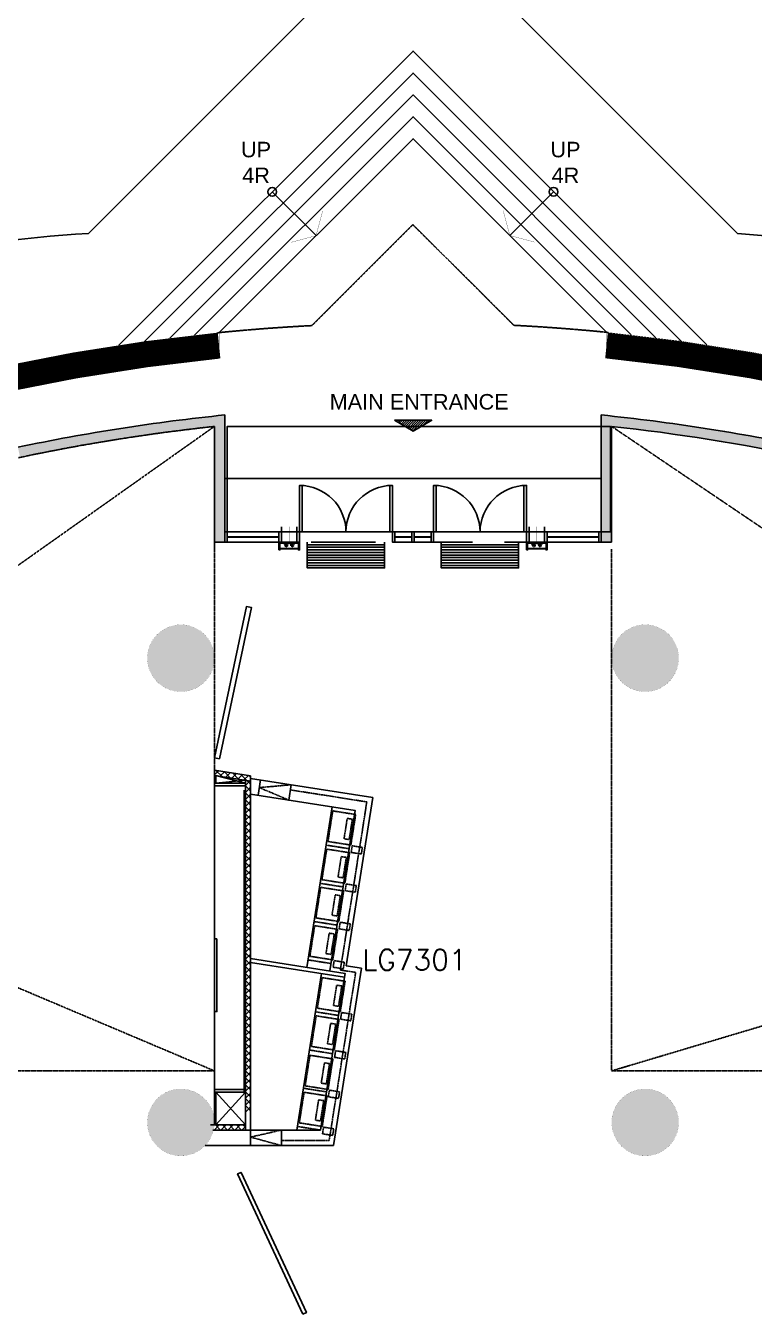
# Model space of a CAD drawing. Header units: millimetres. Extents: x -203861 to 22103, y -44552 to 100121.
# Drawn here: x -69006 to -54886, y 30082 to 55061 of the extents above; entities that cross this region are included whole.
import ezdxf

# ---------------------------------------------------------------- set-up
doc = ezdxf.new("R2010")
doc.units = ezdxf.units.MM
for name, pattern in [('s2097a$0$CENTER', [2, 1.25, -0.25, 0.25, -0.25]), ('s2097a$0$DASH', [0.35, 0.25, -0.1]), ('s2097a$0$HIDDEN', [0.375, 0.25, -0.125]), ('s2097a$0$HIDDEN2', [4.7625, 3.175, -1.5875])]:
    doc.linetypes.add(name, pattern=pattern)
for name, color, linetype in [('s2097a$0$Canteen', 6, 'Continuous'), ('s2097a$0$Hatch', 8, 'Continuous'), ('s2097a$0$LG7$0$20', 1, 'Continuous'), ('s2097a$0$LG7$0$23', 7, 'Continuous'), ('s2097a$0$LG7$0$25', 7, 'Continuous'), ('s2097a$0$LG7$0$30', 7, 'Continuous'), ('s2097a$0$LP - Built-in Furn (High)', 2, 'Continuous'), ('s2097a$0$LP - Built-in Furn (Low) DN', 2, 'Continuous'), ('s2097a$0$LP - Built-in Furn (Low) UP', 3, 'Continuous'), ('s2097a$0$ROOM-NO', 4, 'Continuous'), ('s2097a$0$s2118a$0$20', 7, 'Continuous'), ('s2097a$0$sand beach', 1, 'Continuous'), ('s2097a$0$solid', 8, 'Continuous'), ('s2097a$0$stair', 1, 'Continuous'), ('s2097a$0$Structure', 2, 'Continuous'), ('s2097a$0$Text-1', 1, 'Continuous')]:
    doc.layers.add(name, color=color, linetype=linetype)
doc.styles.add('s2097a$0$BH', font='arial.ttf')
doc.styles.add('s2097a$0$STANDARD', font='SIMPLEX')

# ---------------------------------------------------------------- blocks, each defined once
blk = doc.blocks.new('s2097a$0$LG7$0$ARROW')
at = {"layer": 's2097a$0$LG7$0$25', "color": 14, "linetype": 'Continuous', "const_width": 0.005}
blk.add_lwpolyline([(-0.433, 0.25), (0, 0), (0.433, 0.25)], dxfattribs=at)
blk = doc.blocks.new('s2097a')
h = blk.add_hatch(color=256)
h.paths.add_polyline_path([(-76749.5, 44135.6), (-76833.8, 44317, -0.0079572), (-75775.1, 44788.3), (-75696.7, 44604.3), (-75696.7, 44604.3, 0.0079567)])
h.paths.add_polyline_path([(-71905.8, 45976), (-71963.3, 46167.7, 0.007957), (-73067.6, 45817), (-73004, 45627.3, -0.0079566)])
h.paths.add_polyline_path([(-65149.8, 47514.9, 0.0265595), (-69158.4, 46889.1), (-69116.3, 46693.5, -0.0249667), (-65349.8, 47293.1), (-65349.8, 45049.4), (-65149.8, 45049.4)])
blk.add_hatch(color=256).paths.add_polyline_path([(-57849.8, 47514.9), (-57849.8, 45049.4), (-57649.8, 45049.4), (-57649.8, 47293.1, -0.0249324), (-53883.3, 46693.6), (-53841.2, 46889.1, 0.0265597)])
h = blk.add_hatch()
h.set_pattern_fill('ANSI37', color=8, scale=30, style=0)
h.set_pattern_definition([(45, (-1932086.31, -687679.31), (-67.351921, 67.351921), []), (135, (-1932086.31, -687679.31), (-67.351921, -67.351921), [])])
h.paths.add_polyline_path([(-64649.9, 40520.1), (-65349.9, 40630.3), (-65349.9, 40529.1), (-64649.9, 40418.9)])
h.paths.add_polyline_path([(-64649.9, 36903.1), (-64749.9, 36903.1), (-64749.9, 35649), (-64649.9, 35649), (-64649.9, 35721.9)])
h.paths.add_polyline_path([(-64649.9, 35649), (-64749.9, 35649), (-64749.9, 34000.1), (-64649.9, 34000.1)])
h.paths.add_polyline_path([(-64649.9, 40418.9), (-64749.9, 40434.6), (-64749.9, 36903.1), (-64649.9, 36903.1)])
h = blk.add_hatch()
h.set_pattern_fill('ANSI37', color=8, scale=30, style=0)
h.set_pattern_definition([(45, (-1932086.31, -566187.29), (-67.351921, 67.351921), []), (135, (-1932086.31, -566187.29), (-67.351921, -67.351921), [])])
edge = h.paths.add_edge_path()
edge.add_arc((-65999.9, 33651.9), 650, 360, 368.84988)
edge.add_line((-65357.6, 33751.9), (-64749.9, 33751.9))
edge.add_line((-64749.9, 33751.9), (-64749.9, 33651.9))
edge.add_line((-64749.9, 33651.9), (-65349.9, 33651.9))
at = {"layer": 's2097a$0$Hatch'}
h = blk.add_hatch(color=256, dxfattribs=at)
edge = h.paths.add_edge_path()
edge.add_arc((-65999.9, 42800.1), 650, 0, 180)
edge.add_arc((-65999.9, 42800.1), 650, 180, 360)
h = blk.add_hatch(color=256, dxfattribs=at)
edge = h.paths.add_edge_path()
edge.add_arc((-56999.9, 42800.1), 650, 0, 180)
edge.add_arc((-56999.9, 42800.1), 650, 180, 360)
h = blk.add_hatch(color=256, dxfattribs=at)
edge = h.paths.add_edge_path()
edge.add_arc((-65999.9, 33800.1), 650, 0, 180)
edge.add_arc((-65999.9, 33800.1), 650, 180, 360)
h = blk.add_hatch(color=256, dxfattribs=at)
edge = h.paths.add_edge_path()
edge.add_arc((-56999.9, 33800.1), 650, 0, 180)
edge.add_arc((-56999.9, 33800.1), 650, 180, 360)
at = {"layer": 's2097a$0$LG7$0$20', "linetype": 'Continuous'}
h = blk.add_hatch(dxfattribs=at)
h.set_pattern_fill('ANSI31', color=1, scale=10, style=0)
h.set_pattern_definition([(45, (-1932086.314, -565510.306), (-22.4506403, 22.4506403), [])])
h.paths.add_polyline_path([(-61138.2, 47414), (-61861.6, 47414), (-61499.9, 47203.7)])
at = {"color": 3}
for p, q in [((-65349.9, 40529.1), (-65349.9, 40328)), ((-65324.9, 40525.1), (-65324.9, 40378)), ((-64749.9, 40378), (-65349.9, 40378)), ((-64749.9, 40328), (-65349.9, 40328)), ((-64774.9, 40243), (-64774.9, 37687.4)), ((-64749.9, 34438), (-65349.9, 34438)), ((-65349.9, 34438), (-65349.9, 33751.9)), ((-64749.9, 34388), (-65349.9, 34388)), ((-65319.9, 34388), (-65319.9, 33751.9))]:
    blk.add_line(p, q, dxfattribs=at)
at = {"color": 4}
for p, q in [((-64649.9, 40520.1), (-64649.9, 37687.4)), ((-64749.9, 40434.6), (-64749.9, 37687.4)), ((-64749.9, 37687.4), (-64749.9, 33651.9)), ((-64649.9, 37687.4), (-64649.9, 33651.9))]:
    blk.add_line(p, q, dxfattribs=at)
at = {"color": 1, "linetype": 's2097a$0$DASH', "ltscale": 50}
for p, q in [((-65349.9, 37358), (-65349.9, 40328)), ((-65349.9, 35948), (-65349.9, 34438))]:
    blk.add_line(p, q, dxfattribs=at)
blk.add_lwpolyline([(-65149.9, 46282.9), (-57849.9, 46282.9)])
at = {"color": 4}
for points in [[(-65349.9, 40630.3), (-64649.9, 40520.1)], [(-65349.9, 40630.3), (-65349.9, 40529.1)], [(-65349.9, 40529.1), (-64649.9, 40418.9)], [(-64749.9, 33751.9), (-65423.3, 33751.9)], [(-64649.9, 33651.9), (-65381.4, 33651.9)]]:
    blk.add_lwpolyline(points, dxfattribs=at)
at = {"color": 8}
for points in [[(-64749.9, 40378), (-65324.9, 40525.1)], [(-65324.9, 40378), (-64749.9, 40434.6)], [(-65319.9, 34388), (-64749.9, 33751.9)], [(-64749.9, 34388), (-65319.9, 33751.9)]]:
    blk.add_lwpolyline(points, dxfattribs=at)
at = {"color": 3}
for points in [[(-64774.9, 34353), (-64774.9, 37687.4)], [(-65299.9, 37358), (-65349.9, 37358), (-65349.9, 35948), (-65299.9, 35948), (-65299.9, 37358)]]:
    blk.add_lwpolyline(points, dxfattribs=at)
at = {"layer": 's2097a$0$Canteen', "color": 1}
blk.add_lwpolyline([(-65099.9, 45250.1), (-57673.9, 45250.1), (-57673.9, 47293.8), (-65099.9, 47293.8)], close=True, dxfattribs=at)
at = {"layer": 's2097a$0$LG7$0$20', "color": 1, "linetype": 's2097a$0$HIDDEN', "ltscale": 10}
for p, q in [((-82999.9, 34800.1), (-65349.9, 47293.8)), ((-57649.9, 47293.8), (-40499.9, 35710.2)), ((-65349.9, 34800.1), (-65350.1, 45050.1)), ((-82999.9, 42268.9), (-65349.9, 34800.1)), ((-57649.7, 34800.1), (-39649.9, 40168.2))]:
    blk.add_line(p, q, dxfattribs=at)
at = {"layer": 's2097a$0$LG7$0$20', "color": 7}
blk.add_line((-65349.9, 45050.1), (-65349.9, 47293.8), dxfattribs=at)
at = {"layer": 's2097a$0$LG7$0$20', "color": 1, "linetype": 'Continuous'}
for p, q in [((-65099.9, 45250.1), (-64049.9, 45250.1)), ((-64049.9, 45350.1), (-64049.9, 45050.1)), ((-63749.9, 45050.1), (-63749.9, 45350.1)), ((-61849.9, 45250.1), (-61149.9, 45250.1)), ((-59249.9, 45050.1), (-59249.9, 45350.1)), ((-58949.9, 45350.1), (-58949.9, 45050.1)), ((-58949.9, 45250.1), (-57900.3, 45250.1)), ((-65099.9, 45155.1), (-64099.9, 45155.1)), ((-65099.9, 45145.1), (-64099.9, 45145.1)), ((-61849.9, 45155.1), (-61524.9, 45155.1)), ((-61849.9, 45145.1), (-61524.9, 45145.1)), ((-61849.9, 45050.1), (-61149.9, 45050.1)), ((-61149.9, 45155.1), (-61474.9, 45155.1)), ((-61149.9, 45145.1), (-61474.9, 45145.1)), ((-58949.9, 45050.1), (-57900.3, 45050.1)), ((-58899.9, 45155.1), (-57900.3, 45155.1)), ((-58899.9, 45145.1), (-57900.3, 45145.1))]:
    blk.add_line(p, q, dxfattribs=at)
at = {"layer": 's2097a$0$LG7$0$20', "color": 8, "linetype": 's2097a$0$DASH', "lineweight": 15, "ltscale": 0.1}
for p, q in [((-63959.9, 44983.4), (-63998.6, 44983.4)), ((-63959.9, 44983.4), (-63959.9, 45022.2)), ((-63959.9, 44983.4), (-63959.9, 44944.7)), ((-63959.9, 44983.4), (-63921.2, 44983.4)), ((-63839.9, 44983.4), (-63878.6, 44983.4)), ((-63839.9, 44983.4), (-63839.9, 45022.2)), ((-63839.9, 44983.4), (-63839.9, 44944.7)), ((-63839.9, 44983.4), (-63801.2, 44983.4)), ((-59159.9, 44983.4), (-59198.6, 44983.4)), ((-59159.9, 44983.4), (-59159.9, 45022.2)), ((-59159.9, 44983.4), (-59159.9, 44944.7)), ((-59159.9, 44983.4), (-59121.2, 44983.4)), ((-59039.9, 44983.4), (-59078.6, 44983.4)), ((-59039.9, 44983.4), (-59039.9, 45022.2)), ((-59039.9, 44983.4), (-59039.9, 44944.7)), ((-59039.9, 44983.4), (-59001.2, 44983.4))]:
    blk.add_line(p, q, dxfattribs=at)
at = {"layer": 's2097a$0$LG7$0$20', "color": 9}
for p, q in [((-63719.9, 44929.1), (-64079.9, 44929.1)), ((-63719.9, 44920.1), (-64079.9, 44920.1)), ((-58919.9, 44929.1), (-59279.9, 44929.1)), ((-58919.9, 44920.1), (-59279.9, 44920.1))]:
    blk.add_line(p, q, dxfattribs=at)
at = {"layer": 's2097a$0$LG7$0$20', "color": 14, "linetype": 'Continuous', "const_width": 5}
for points in [[(-65259.2, 49112.7, 0.028224), (-69494, 48448.7, 0.028224)], [(-53504.7, 48453.9, 0.028286), (-57749.5, 49118.9, 0.028286)], [(-65259.2, 48610.2, 0.027891), (-69388.6, 47960, 0.027891)], [(-53609.9, 47965.1, 0.027955), (-57749.5, 48616.4, 0.027955)]]:
    blk.add_lwpolyline(points, format="xyb", dxfattribs=at)
for points in [[(-65259.2, 49112.7), (-65259.2, 48610.2)], [(-57749.5, 48616.4), (-57749.5, 49118.9)]]:
    blk.add_lwpolyline(points, dxfattribs=at)
at = {"layer": 's2097a$0$LG7$0$20', "color": 7}
for points in [[(-65149.9, 47515.6, 0.0265595), (-69158.5, 46889.8, 0.027885)], [(-57849.9, 47515.6, -0.0265597), (-53841.3, 46889.8, -0.027885)], [(-57649.9, 47293.8, -0.0249324), (-53883.4, 46694.3, -0.026356)]]:
    blk.add_lwpolyline(points, format="xyb", dxfattribs=at)
for points in [[(-65149.9, 45050.1), (-65149.9, 47515.6)], [(-57849.9, 45050.1), (-57849.9, 47515.6)], [(-57649.9, 45050.1), (-57649.9, 47293.8)], [(-65149.9, 45050.1), (-65349.9, 45050.1)], [(-57849.9, 45050.1), (-57649.9, 45050.1)]]:
    blk.add_lwpolyline(points, dxfattribs=at)
at = {"layer": 's2097a$0$LG7$0$20', "color": 1, "linetype": 'Continuous'}
for points in [[(-61861.6, 47414), (-61138.2, 47414), (-61499.9, 47203.7), (-61861.6, 47414)], [(-64099.9, 44900.1), (-64079.9, 44900.1), (-64079.9, 45030.1), (-63719.9, 45030.1), (-63719.9, 44900.1), (-63699.9, 44900.1), (-63699.9, 45050.1), (-64099.9, 45050.1), (-64099.9, 44900.1)], [(-59299.9, 44900.1), (-59279.9, 44900.1), (-59279.9, 45030.1), (-58919.9, 45030.1), (-58919.9, 44900.1), (-58899.9, 44900.1), (-58899.9, 45050.1), (-59299.9, 45050.1), (-59299.9, 44900.1)]]:
    blk.add_lwpolyline(points, dxfattribs=at)
for points in [[(-65149.9, 45050.1), (-65099.9, 45050.1), (-65099.9, 45250.1), (-65149.9, 45250.1)], [(-64049.9, 45050.1), (-64099.9, 45050.1), (-64099.9, 45250.1), (-64049.9, 45250.1)], [(-61524.9, 45050.1), (-61474.9, 45050.1), (-61474.9, 45250.1), (-61524.9, 45250.1)], [(-58949.9, 45050.1), (-58899.9, 45050.1), (-58899.9, 45250.1), (-58949.9, 45250.1)], [(-57900.3, 45250.1), (-57850.3, 45250.1), (-57850.3, 45050.1), (-57900.3, 45050.1)]]:
    blk.add_lwpolyline(points, close=True, dxfattribs=at)
at = {"layer": 's2097a$0$LG7$0$20', "color": 1, "linetype": 'Continuous', "const_width": 5}
for points in [[(-64049.9, 45350.1), (-63749.9, 45350.1)], [(-63899.9, 45350.1), (-63899.9, 45050.1)], [(-59249.9, 45350.1), (-58949.9, 45350.1)], [(-59099.9, 45350.1), (-59099.9, 45050.1)], [(-64049.9, 45050.1), (-63749.9, 45050.1)], [(-59249.9, 45050.1), (-58949.9, 45050.1)]]:
    blk.add_lwpolyline(points, dxfattribs=at)
at = {"layer": 's2097a$0$LG7$0$20', "color": 8, "linetype": 's2097a$0$DASH', "lineweight": 15, "ltscale": 0.1}
for points in [[(-63994, 45030.1), (-63925.8, 45030.1), (-63925.8, 45006.8), (-63994, 45006.8)], [(-63874, 45030.1), (-63805.8, 45030.1), (-63805.8, 45006.8), (-63874, 45006.8)], [(-59194, 45030.1), (-59125.8, 45030.1), (-59125.8, 45006.8), (-59194, 45006.8)], [(-59074, 45030.1), (-59005.8, 45030.1), (-59005.8, 45006.8), (-59074, 45006.8)]]:
    blk.add_lwpolyline(points, close=True, dxfattribs=at)
at = {"layer": 's2097a$0$LG7$0$20', "color": 1, "linetype": 's2097a$0$HIDDEN', "ltscale": 10}
for points in [[(-57649.7, 34800.1), (-57649.9, 44912.3)], [(-82999.9, 42268.9), (-82999.9, 34800.1), (-65349.9, 34800.1)], [(-57649.7, 34800.1), (-40499.9, 34800.1), (-40499.9, 35710.2), (-39649.9, 35710.2), (-39649.9, 40168.2)]]:
    blk.add_lwpolyline(points, dxfattribs=at)
at = {"layer": 's2097a$0$LG7$0$20', "color": 8, "linetype": 's2097a$0$DASH', "lineweight": 15, "ltscale": 0.1}
for centre in [(-63959.9, 44983.4), (-63839.9, 44983.4), (-59159.9, 44983.4), (-59039.9, 44983.4)]:
    blk.add_circle(centre, 23.3, dxfattribs=at)
at = {"layer": 's2097a$0$LG7$0$20', "color": 7}
blk.add_arc((-61233, 9302.3), 38213.9, 96.1846, 101.90536, dxfattribs=at)
at = {"layer": 's2097a$0$LG7$0$23', "color": 8, "linetype": 's2097a$0$HIDDEN', "ltscale": 5}
blk.add_lwpolyline([(-63459.6, 49248.5), (-61502.3, 51205.8), (-59546.3, 49254.2)], dxfattribs=at)
for radius, start, end in [(37999.2, 92.95609, 95.72279), (38004.5, 84.29129, 87.05323)]:
    blk.add_arc((-61500, 11299.9), radius, start, end, dxfattribs=at)
at = {"layer": 's2097a$0$LG7$0$30', "color": 1, "linetype": 'Continuous'}
for points in [[(-63699.9, 45250.1), (-63649.9, 45250.1), (-63649.9, 46150.1), (-63699.9, 46150.1)], [(-61899.9, 45250.1), (-61949.9, 45250.1), (-61949.9, 46150.1), (-61899.9, 46150.1)], [(-61099.9, 45250.1), (-61049.9, 45250.1), (-61049.9, 46150.1), (-61099.9, 46150.1)], [(-59299.9, 45250.1), (-59349.9, 45250.1), (-59349.9, 46150.1), (-59299.9, 46150.1)], [(-63749.9, 45050.1), (-63699.9, 45050.1), (-63699.9, 45250.1), (-63749.9, 45250.1)], [(-61849.9, 45050.1), (-61899.9, 45050.1), (-61899.9, 45250.1), (-61849.9, 45250.1)], [(-61149.9, 45050.1), (-61099.9, 45050.1), (-61099.9, 45250.1), (-61149.9, 45250.1)], [(-59249.9, 45050.1), (-59299.9, 45050.1), (-59299.9, 45250.1), (-59249.9, 45250.1)]]:
    blk.add_lwpolyline(points, close=True, dxfattribs=at)
for centre, start, end in [((-63699.9, 45250.1), 0, 90), ((-61899.9, 45250.1), 90, 180), ((-61099.9, 45250.1), 0, 90), ((-59299.9, 45250.1), 90, 180)]:
    blk.add_arc(centre, 900, start, end, dxfattribs=at)
at = {"layer": 's2097a$0$LP - Built-in Furn (High)', "color": 8, "linetype": 's2097a$0$CENTER', "ltscale": 20}
for points in [[(-63862.4, 40346.5), (-64478.4, 40291.7), (-63909, 40050.2)], [(-64049.9, 33651.9), (-64649.9, 33515.2), (-64049.9, 33351.9)]]:
    blk.add_lwpolyline(points, dxfattribs=at)
at = {"layer": 's2097a$0$LP - Built-in Furn (High)', "color": 8, "linetype": 's2097a$0$HIDDEN2', "ltscale": 4}
for points in [[(-63055.3, 39839.9), (-63148.6, 39247.2), (-62704.1, 39177.2), (-62610.8, 39769.9), (-63055.3, 39839.9)], [(-62675.7, 39678.9), (-62737.9, 39283.7), (-62836.7, 39299.3), (-62774.5, 39694.4), (-62675.7, 39678.9)], [(-63171.9, 39099), (-63265.2, 38506.3), (-62820.7, 38436.3), (-62727.4, 39029), (-63171.9, 39099)], [(-62740.4, 39107), (-63185, 39177)], [(-62678.8, 39163.1), (-62481.3, 39132), (-62501.5, 39003.6), (-62699.1, 39034.7), (-62678.8, 39163.1)], [(-62792.3, 38938), (-62854.6, 38542.9), (-62953.3, 38558.4), (-62891.1, 38953.5), (-62792.3, 38938)], [(-63288.6, 38358.1), (-63381.9, 37765.4), (-62937.3, 37695.4), (-62844, 38288.1), (-63288.6, 38358.1)], [(-62857.1, 38366.1), (-63301.6, 38436.1)], [(-62795.5, 38422.2), (-62597.9, 38391.1), (-62618.1, 38262.7), (-62815.7, 38293.8), (-62795.5, 38422.2)], [(-62909, 38197.1), (-62971.2, 37802), (-63070, 37817.5), (-63007.8, 38212.7), (-62909, 38197.1)], [(-63405.7, 37614.3), (-63499, 37021.6), (-63054.4, 36951.6), (-62961.1, 37544.3), (-63405.7, 37614.3)], [(-62973.7, 37625.2), (-63418.2, 37695.2)], [(-62912.1, 37681.3), (-62714.5, 37650.2), (-62734.8, 37521.8), (-62932.3, 37552.9), (-62912.1, 37681.3)], [(-63026.1, 37453.3), (-63088.3, 37058.2), (-63187.1, 37073.7), (-63124.9, 37468.9), (-63026.1, 37453.3)], [(-63535.3, 36951.4), (-63090.8, 36881.4)], [(-63029.2, 36937.5), (-62831.6, 36906.4), (-62851.9, 36778), (-63049.4, 36809.1), (-63029.2, 36937.5)], [(-63260.5, 36607.4), (-63353.8, 36014.7), (-62909.3, 35944.8), (-62815.9, 36537.5), (-63260.5, 36607.4)], [(-62880.9, 36446.4), (-62943.1, 36051.3), (-63041.9, 36066.9), (-62979.7, 36462), (-62880.9, 36446.4)], [(-63377.1, 35866.6), (-63470.4, 35273.9), (-63025.9, 35203.9), (-62932.6, 35796.6), (-63377.1, 35866.6)], [(-62945.6, 35874.6), (-63390.1, 35944.5)], [(-62997.5, 35705.6), (-63059.7, 35310.4), (-63158.5, 35326), (-63096.3, 35721.1), (-62997.5, 35705.6)], [(-62884, 35930.7), (-62686.5, 35899.6), (-62706.7, 35771.1), (-62904.2, 35802.2), (-62884, 35930.7)], [(-63497.5, 35102), (-63590.8, 34509.3), (-63146.2, 34439.3), (-63052.9, 35032), (-63497.5, 35102)], [(-63062.2, 35133.7), (-63506.8, 35203.7)], [(-63000.7, 35189.8), (-62803.1, 35158.7), (-62823.3, 35030.3), (-63020.9, 35061.4), (-63000.7, 35189.8)], [(-63117.9, 34941), (-63180.1, 34545.9), (-63278.9, 34561.4), (-63216.7, 34956.5), (-63117.9, 34941)], [(-63610.4, 34384.8), (-63703.7, 33792.1), (-63259.1, 33722.1), (-63165.8, 34314.8), (-63610.4, 34384.8)], [(-63178.9, 34392.8), (-63623.4, 34462.8)], [(-63230.8, 34223.8), (-63293, 33828.7), (-63391.8, 33844.2), (-63329.6, 34239.4), (-63230.8, 34223.8)], [(-63121, 34425.2), (-62923.4, 34394.1), (-62943.7, 34265.7), (-63141.2, 34296.8), (-63121, 34425.2)], [(-63295.5, 33651.9), (-63740, 33721.9)], [(-63233.9, 33708), (-63036.4, 33676.9), (-63056.6, 33548.5), (-63254.1, 33579.6), (-63233.9, 33708)]]:
    blk.add_lwpolyline(points, dxfattribs=at)
at = {"layer": 's2097a$0$LP - Built-in Furn (Low) DN', "color": 8, "linetype": 'Continuous'}
for p, q in [((-62049.5, 45000.2), (-63549.5, 45000.2)), ((-59453.9, 45000.2), (-60953.9, 45000.2)), ((-62049.5, 44950.2), (-63549.5, 44950.2)), ((-62049.5, 44900.2), (-63549.5, 44900.2)), ((-62049.5, 44850.2), (-63549.5, 44850.2)), ((-62049.5, 44800.2), (-63549.5, 44800.2)), ((-62049.5, 44750.2), (-63549.5, 44750.2)), ((-59453.9, 44950.2), (-60953.9, 44950.2)), ((-59453.9, 44900.2), (-60953.9, 44900.2)), ((-59453.9, 44850.2), (-60953.9, 44850.2)), ((-59453.9, 44800.2), (-60953.9, 44800.2)), ((-59453.9, 44750.2), (-60953.9, 44750.2)), ((-62049.5, 44700.2), (-63549.5, 44700.2)), ((-62049.5, 44650.2), (-63549.5, 44650.2)), ((-62049.5, 44600.2), (-63549.5, 44600.2)), ((-59453.9, 44700.2), (-60953.9, 44700.2)), ((-59453.9, 44650.2), (-60953.9, 44650.2)), ((-59453.9, 44600.2), (-60953.9, 44600.2))]:
    blk.add_line(p, q, dxfattribs=at)
at = {"layer": 's2097a$0$LP - Built-in Furn (Low) DN'}
for p, q in [((-64649.9, 40470.5), (-62280.8, 40097.5)), ((-62280.8, 40097.5), (-62794, 36837.7)), ((-62497.6, 36791), (-63039, 33351.9))]:
    blk.add_line(p, q, dxfattribs=at)
at = {"layer": 's2097a$0$LP - Built-in Furn (Low) DN', "color": 1, "linetype": 's2097a$0$CENTER', "ltscale": 20}
for p, q in [((-63877.9, 40247.7), (-62395.1, 40014.3)), ((-62612, 36707.8), (-63124.5, 33451.9)), ((-63124.5, 33451.9), (-64049.9, 33451.9))]:
    blk.add_line(p, q, dxfattribs=at)
at = {"layer": 's2097a$0$LP - Built-in Furn (Low) DN', "linetype": 'Continuous'}
for points in [[(-63549.5, 45050.1), (-63549.5, 44550.2), (-62049.5, 44550.2), (-62049.5, 45050.1)], [(-60953.9, 45050.1), (-60953.9, 44550.2), (-59453.9, 44550.2), (-59453.9, 45050.1)]]:
    blk.add_lwpolyline(points, dxfattribs=at)
at = {"layer": 's2097a$0$LP - Built-in Furn (Low) DN'}
for points in [[(-65252.1, 40846.1), (-64630.6, 43781), (-64728.5, 43801.8), (-65349.9, 40866.8), (-65252.1, 40846.1)], [(-64501.7, 40143.5), (-64455.1, 40439.8)], [(-63909, 40050.2), (-63862.4, 40346.5)], [(-64649.9, 40166.8), (-62623.8, 39847.8), (-63113.7, 36736.2)], [(-63067.7, 39921.8), (-63558.2, 36806.1)], [(-64649.9, 36978), (-62817.3, 36689.5), (-62829, 36615.4), (-64649.9, 36902.1)], [(-62794, 36837.7), (-62497.6, 36791)], [(-63273.5, 36685.4), (-63751, 33651.9)], [(-62829, 36615.4), (-63295.5, 33651.9)], [(-63295.5, 33651.9), (-64949.9, 33651.9)], [(-64649.9, 33651.9), (-64649.9, 33351.9)], [(-64049.9, 33651.9), (-64049.9, 33351.9)], [(-63039, 33351.9), (-65529.1, 33351.9)]]:
    blk.add_lwpolyline(points, dxfattribs=at)
at = {"layer": 's2097a$0$LP - Built-in Furn (Low) DN', "color": 1, "linetype": 's2097a$0$CENTER', "ltscale": 20}
for points in [[(-62395.1, 40014.3), (-62908.3, 36754.5)], [(-62908.3, 36754.5), (-62612, 36707.8)]]:
    blk.add_lwpolyline(points, dxfattribs=at)
at = {"layer": 's2097a$0$LP - Built-in Furn (Low) DN'}
blk.add_lwpolyline([(-63632.8, 30081.8), (-63564.8, 30113.5), (-64831.9, 32832.7), (-64899.9, 32801)], close=True, dxfattribs=at)
at = {"layer": 's2097a$0$LP - Built-in Furn (Low) UP', "color": 8, "linetype": 's2097a$0$HIDDEN2', "ltscale": 8}
blk.add_lwpolyline([(-65349.9, 44912.3), (-65349.9, 47293.8, 0.0249667), (-69116.4, 46694.2, 0.0198761), (-71905.9, 45976.7, 0.0119981), (-73002.6, 45623.6, 0.0214141), (-75696.9, 44605, 0.007935), (-76749.6, 44136.3, 0.02057), (-79485.1, 42721.1), (-79659.1, 42622.5), (-80394.4, 43923.9, 0.0245375), (-83497, 41917.7, 0.018705), (-86024, 39930.9)], format="xyb", dxfattribs=at)
at = {"layer": 's2097a$0$s2118a$0$20', "color": 1, "linetype": 's2097a$0$HIDDEN', "ltscale": 5000}
blk.add_line((-65349.9, 45050.1), (-57649.9, 45050.3), dxfattribs=at)
at = {"layer": 's2097a$0$sand beach'}
for q in [(-67791.8, 51037.1), (-55208, 51037.1)]:
    blk.add_line((-61499.9, 57329.1), q, dxfattribs=at)
for points in [[(-75538.5, 49488.9, -0.0661847), (-67791.8, 51037.1, -0.0661847)], [(-33014.1, 41772.4, 0.1589966), (-55208, 51037.1, 0.0661847)]]:
    blk.add_lwpolyline(points, format="xyb", dxfattribs=at)
at = {"layer": 's2097a$0$solid', "linetype": 'Continuous', "const_width": 500}
for points in [[(-65259.2, 48862.3, 0.0280602), (-69441.7, 48205.1)], [(-53558.2, 48205, 0.0281189), (-57749.5, 48863.1)]]:
    blk.add_lwpolyline(points, format="xyb", dxfattribs=at)
at = {"layer": 's2097a$0$stair'}
for points in [[(-67199.7, 48869.2), (-61499.9, 54569.1), (-55806.4, 48875.5)], [(-66703.6, 48941.1), (-61499.9, 54144.8), (-56302.4, 48947.3)], [(-66215.1, 49005.4), (-61499.9, 53720.5), (-56790.8, 49011.5)], [(-65733.6, 49062.5), (-61499.9, 53296.3), (-57272.2, 49068.5)], [(-65259.2, 49112.7), (-61499.9, 52872), (-57746.5, 49118.6)]]:
    blk.add_lwpolyline(points, dxfattribs=at)
at = {"layer": 's2097a$0$Structure', "linetype": 'Continuous', "const_width": 1}
for points in [[(-65349.9, 42800.1, 1), (-66649.9, 42800.1, 1)], [(-56349.9, 42800.1, 1), (-57649.9, 42800.1, 1)], [(-65349.9, 33800.1, 1), (-66649.9, 33800.1, 1)], [(-56349.9, 33800.1, 1), (-57649.9, 33800.1, 1)]]:
    blk.add_lwpolyline(points, format="xyb", close=True, dxfattribs=at)
at = {"layer": 's2097a$0$Text-1'}
for p, q in [((-63379.5, 50992.3), (-64227.9, 51841.1)), ((-59623.1, 50995.3), (-58774.6, 51843.8))]:
    blk.add_line(p, q, dxfattribs=at)
at = {"layer": 's2097a$0$Text-1', "color": 1}
for centre in [(-64227.9, 51841.1), (-58774.6, 51843.8)]:
    blk.add_circle(centre, 85, dxfattribs=at)
at = {"layer": 's2097a$0$Text-1', "xscale": 999.9999999999836, "yscale": 999.9999999999836, "zscale": 999.9999999999836}
for p, rotation in [((-63379.5, 50992.3), 45), ((-59623.1, 50995.3), 315)]:
    blk.add_blockref('s2097a$0$LG7$0$ARROW', p, dxfattribs=dict(at, rotation=rotation))
at = {"layer": 's2097a$0$LG7$0$20', "color": 1, "linetype": 'Continuous', "style": 's2097a$0$BH'}
blk.add_text('MAIN ENTRANCE', height=300, dxfattribs=at).set_placement((-63115, 47621.7))
at = {"layer": 's2097a$0$ROOM-NO', "style": 's2097a$0$STANDARD'}
blk.add_text('LG7301', height=400, dxfattribs=at).set_placement((-62483.3, 36750.3))
at = {"layer": 's2097a$0$Text-1', "color": 1, "char_height": 300, "width": 1841.719, "attachment_point": 8, "style": 's2097a$0$STANDARD'}
for insert in [(-64542.1, 52011.2), (-58544.5, 52011.2)]:
    blk.add_mtext('{\\fArial|b0|i0|c0|p34;UP\\P4R}', dxfattribs=dict(at, insert=insert))

msp = doc.modelspace()

# ---------------------------------------------------------------- block references
msp.add_blockref('s2097a', (0, 0))

doc.saveas('drawing.dxf')
